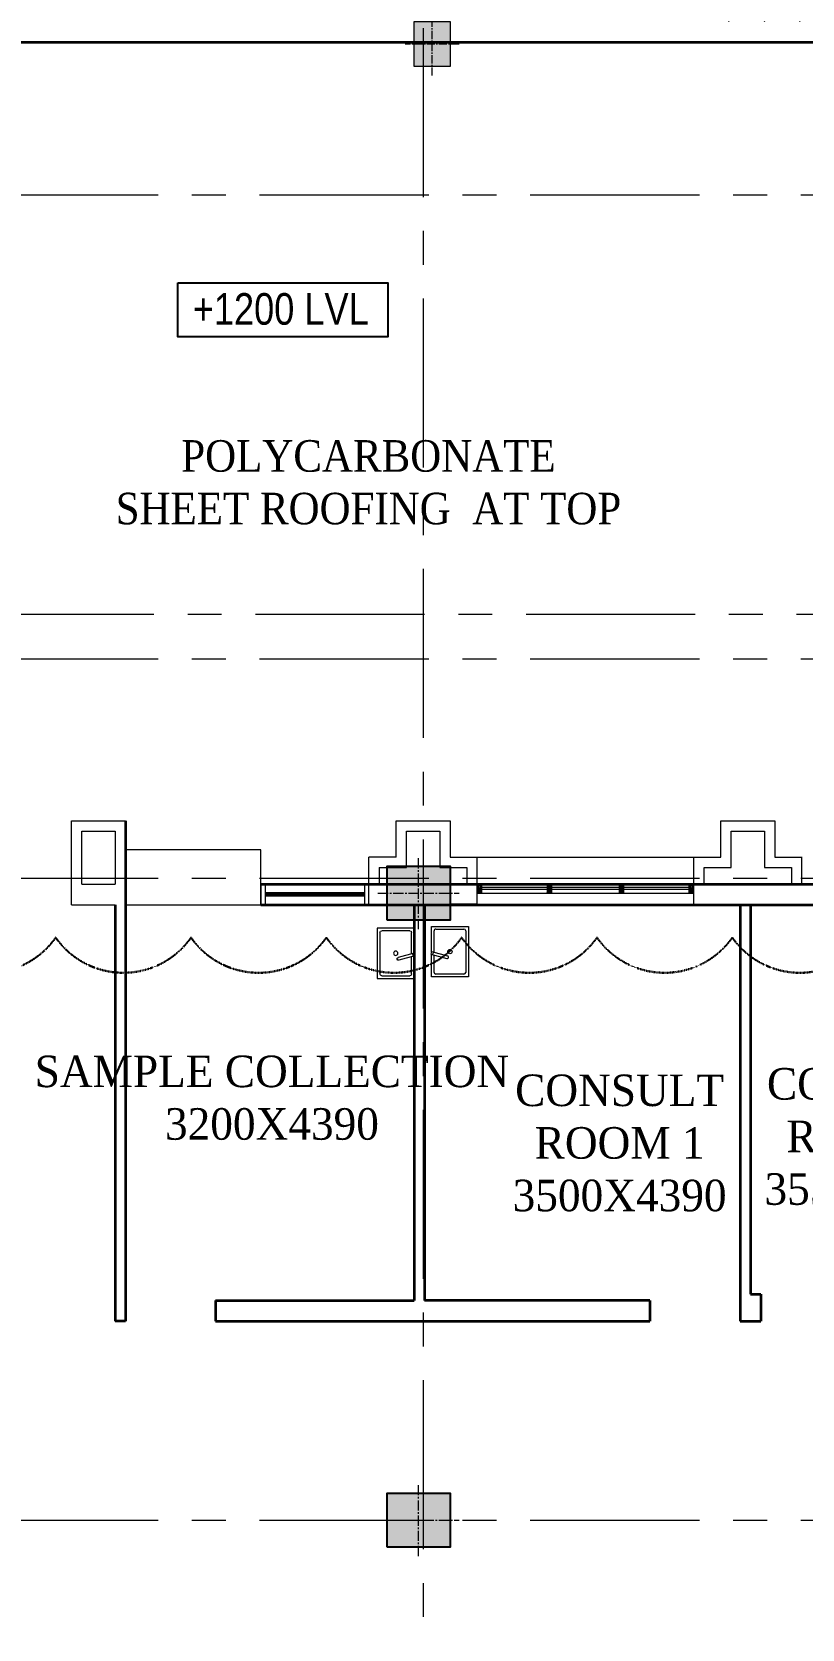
# Model space of a CAD drawing. Header units: inches. Extents: x 1789308 to 1948517, y 1504002 to 1708835.
# Drawn here: x 1900458 to 1902165, y 1665094 to 1668637 of the extents above; entities that cross this region are included whole.
import ezdxf

# ---------------------------------------------------------------- set-up
doc = ezdxf.new("R2010")
doc.units = ezdxf.units.IN
doc.header["$LTSCALE"] = 0.015
doc.header["$MEASUREMENT"] = 0
for name, pattern in [('$DDT_AUDIT_GENERATED_(C)', [0]), ('CENTER', [2, 1.25, -0.25, 0.25, -0.25]), ('CENTER2', [1.125, 0.75, -0.125, 0.125, -0.125]), ('DASHED2', [0.375, 0.25, -0.125])]:
    doc.linetypes.add(name, pattern=pattern)
for name, color, linetype, lineweight in [('AREA', 131, 'Continuous', 15), ('BEAM - STR', 150, 'DASHED2', 30), ('CENTER LINE', 1, 'CENTER2', 18), ('COLUMN - HACTH - STR', 25, '$DDT_AUDIT_GENERATED_(C)', 15), ('COLUMN - STR', 6, 'Continuous', 15), ('ELE', 8, 'Continuous', 13), ('ELE_0.18', 34, 'Continuous', 18), ('GRID - COLUMN - STR', 251, 'CENTER', 15), ('PROPOSED_HOSPITAL_BASUNDHARA$0$equpamiento', 143, 'Continuous', 9), ('SECTION -  LINE - STR', 3, 'Continuous', 20), ('TEXT', 7, 'Continuous', 5), ('wall', 1, 'Continuous', 35), ('WINDOW', 165, 'Continuous', 20), ('WZ-II_WINDOW', 163, 'Continuous', 25)]:
    doc.layers.add(name, color=color, linetype=linetype, lineweight=lineweight)
doc.layers.add('LEVEL 1', color=1, linetype='Continuous')
doc.styles.add('arial', font='ARIALN.TTF')
doc.styles.add('Scale M 100', font='times.ttf', dxfattribs={"width": 0.95, "height": 350})

# ---------------------------------------------------------------- blocks, each defined once
blk = doc.blocks.new('400x500')
at = {"layer": 'COLUMN - HACTH - STR'}
h = blk.add_hatch(color=256, dxfattribs=at)
h.dxf.hatch_style = 1
h.paths.add_polyline_path([(0, 0), (400, 0), (400, -500), (0, -500)])
at = {"layer": 'CENTER LINE', "ltscale": 8000}
for points in [[(200, -600), (200, 100)], [(500, -250), (-100, -250)]]:
    blk.add_lwpolyline(points, dxfattribs=at)
at = {"layer": 'COLUMN - STR'}
blk.add_lwpolyline([(0, 0), (400, 0), (400, -500), (0, -500)], close=True, dxfattribs=at)
blk = doc.blocks.new('COL 600X700')
at = {"layer": 'COLUMN - HACTH - STR', "ltscale": 100}
blk.add_hatch(color=256, dxfattribs=at).paths.add_polyline_path([(600, 0), (0, 0), (0, -700), (600, -700)])
at = {"layer": 'CENTER LINE', "color": 6, "ltscale": 10000}
for points in [[(300, 100), (300, -800)], [(-100, -350), (700, -350)]]:
    blk.add_lwpolyline(points, dxfattribs=at)
at = {"layer": 'COLUMN - STR', "linetype": 'Continuous', "lineweight": -3, "ltscale": 100}
blk.add_lwpolyline([(0, 0), (600, 0), (600, -700), (0, -700)], close=True, dxfattribs=at)
blk = doc.blocks.new('PROPOSED_HOSPITAL_BASUNDHARA$0$PILETA')
at = {"layer": 'PROPOSED_HOSPITAL_BASUNDHARA$0$equpamiento'}
for p, q in [((-0.273, 0.343), (0.137, 0.343)), ((-0.273, -0.217), (-0.273, 0.343)), ((-0.243, -0.167), (-0.243, 0.293)), ((-0.223, 0.313), (0.087, 0.313)), ((0.107, 0.293), (0.107, 0.103)), ((0.137, 0.343), (0.137, 0.095)), ((0.137, 0.063), (-0.041, 0.111)), ((0.144, 0.092), (-0.034, 0.14)), ((0.107, 0.072), (0.107, -0.167)), ((0.119, 0.068), (0.126, 0.097)), ((0.137, 0.063), (0.144, 0.092)), ((0.137, 0.064), (0.137, -0.217)), ((0.137, -0.217), (-0.273, -0.217)), ((0.087, -0.187), (-0.223, -0.187))]:
    blk.add_line(p, q, dxfattribs=at)
blk.add_circle((-0.068, 0.063), 0.0235, dxfattribs=at)
for centre, radius, start, end in [((-0.223, 0.293), 0.02, 90, 180), ((0.087, 0.293), 0.02, 0, 90), ((-0.038, 0.126), 0.015, 75, 255), ((-0.223, -0.167), 0.02, 180, 270), ((0.087, -0.167), 0.02, 270, 0)]:
    blk.add_arc(centre, radius, start, end, dxfattribs=at)
blk = doc.blocks.new('2400 wndw')
at = {"layer": 'WZ-II_WINDOW', "lineweight": 5}
h = blk.add_hatch(dxfattribs=at)
h.set_pattern_fill('ANSI31', color=256, scale=100)
h.set_pattern_definition([(45, (-773.199, 1e-06), (-8.83883476, 8.83883476), [])])
h.paths.add_polyline_path([(-13782, -559981), (-13732, -559981), (-13732, -560081), (-13782, -560081)])
h = blk.add_hatch(dxfattribs=at)
h.set_pattern_fill('ANSI31', color=256, scale=100)
h.paths.add_polyline_path([(-13008, -559981), (-12955, -559981), (-12955, -560081), (-13008, -560081)])
h = blk.add_hatch(dxfattribs=at)
h.set_pattern_fill('ANSI31', color=256, scale=100)
h.set_pattern_definition([(45, (800, 0), (-8.83883476, 8.83883476), [])])
h.paths.add_polyline_path([(-12208, -559981), (-12155, -559981), (-12155, -560081), (-12208, -560081)])
h = blk.add_hatch(dxfattribs=at)
h.set_pattern_fill('ANSI31', color=256, scale=100)
h.set_pattern_definition([(45, (1576.801, -2e-06), (-8.83883476, 8.83883476), [])])
h.paths.add_polyline_path([(-11432, -559981), (-11382, -559981), (-11382, -560081), (-11432, -560081)])
for p, q in [((-13782, -559851), (-13782, -560081)), ((-13782, -559851), (-11382, -559851)), ((-11382, -559851), (-11382, -560081)), ((-13782, -559981), (-11382, -559981)), ((-13782, -559981), (-13782, -560081)), ((-13732, -559981), (-13732, -560081)), ((-13008, -560021), (-13732, -560021)), ((-13008, -560041), (-13732, -560041)), ((-12208, -560021), (-12955, -560021)), ((-12208, -560041), (-12955, -560041)), ((-11432, -560021), (-12155, -560021)), ((-11432, -560041), (-12155, -560041)), ((-11432, -559981), (-11432, -560081)), ((-11382, -559981), (-11382, -560081)), ((-13782, -560081), (-11382, -560081))]:
    blk.add_line(p, q, dxfattribs=at)
for points in [[(-13008, -559981), (-12955, -559981), (-12955, -560081), (-13008, -560081)], [(-12208, -559981), (-12155, -559981), (-12155, -560081), (-12208, -560081)]]:
    blk.add_lwpolyline(points, close=True, dxfattribs=at)
blk = doc.blocks.new('W2b - 1200')
at = {"layer": 'WINDOW', "color": 3}
for p, q in [((-115, 508), (115, 508)), ((-115, -592), (115, -592))]:
    blk.add_line(p, q, dxfattribs=at)
blk.add_lwpolyline([(-115, 558), (-115, -642), (115, -642), (115, 558)], close=True, dxfattribs=at)
at = {"layer": 'WINDOW', "color": 3, "const_width": 50}
blk.add_lwpolyline([(0, -592), (0, 508)], dxfattribs=at)
blk = doc.blocks.new('A$C1CC35E0C')
at = {"layer": 'AREA'}
h = blk.add_hatch(dxfattribs=at)
h.set_pattern_fill('ANSI31', color=8, scale=2222)
h.set_pattern_definition([(45, (-943769.54, 70332.47), (-196.39891, 196.39891), [])])
edge = h.paths.add_edge_path()
edge.add_line((67252.8, -19515), (67252.8, -20056.5))
edge.add_arc((68935.5, -22400), 2885, 90, 125.67897, ccw=False)
edge.add_line((68935.5, -19515), (81301.1, -19515))
edge.add_line((81301.1, -19515), (81301.1, -17515))
edge.add_line((81301.1, -17515), (68935.5, -17515))
edge.add_arc((68935.5, -22400), 4885, 90.00001, 143.80158)
edge.add_line((64993.4, -19515), (67252.8, -19515))
at = {"layer": 'ELE', "color": 2}
for p, q in [((57852.2, -29313.3), (57852.2, -28383.3)), ((57852.2, -28383.3), (58450.5, -28383.3)), ((57967.2, -29083.3), (57967.2, -28498.3)), ((57967.2, -28498.3), (58337.2, -28498.3)), ((58337.2, -28498.3), (58337.2, -29083.3)), ((61450.5, -28784.3), (61150.3, -28784.3)), ((61150.3, -29084.3), (61150.3, -28784.3)), ((62050.5, -28784.3), (64752.2, -28784.3)), ((62350.2, -29084.3), (62350.2, -28784.3)), ((64750.6, -29084.3), (64750.6, -28784.3)), ((65950.6, -29084.3), (65950.6, -28784.3)), ((61265.3, -28899.3), (61265.3, -29083.3)), ((64865.6, -29084.3), (64865.6, -28899.3)), ((57967.2, -29083.3), (58337.2, -29083.3)), ((57852.2, -29313.3), (58335.5, -29313.3))]:
    blk.add_line(p, q, dxfattribs=at)
for points in [[(61265.3, -28899.3), (61565.5, -28899.3), (61565.5, -28498.3), (61935.5, -28498.3), (61935.5, -28899.3), (62235.2, -28899.3), (62235.2, -29084.3)], [(61450.5, -28784.3), (61450.5, -28383.3), (62050.5, -28383.3), (62050.5, -28784.3)], [(64752.2, -28784.3), (65050.9, -28784.3), (65050.9, -28383.3), (65650.9, -28383.3), (65650.9, -28784.3), (65952.2, -28784.3)], [(64865.6, -28899.3), (65165.9, -28899.3), (65165.9, -28498.3), (65535.9, -28498.3), (65535.9, -28899.3), (65835.6, -28899.3), (65835.6, -29084.3)]]:
    blk.add_lwpolyline(points, dxfattribs=at)
at = {"layer": 'ELE_0.18'}
blk.add_lwpolyline([(58450.5, -29313.3), (59950.3, -29313.3), (59950.3, -28702.6), (58450.5, -28702.6)], close=True, dxfattribs=at)
at = {"layer": 'GRID - COLUMN - STR', "ltscale": 100000}
for p, q in [((61750.5, 4412.1), (61750.5, -69399.6)), ((-12062.3, -21439), (88195.3, -21439)), ((-12108.7, -26089), (88195.3, -26089)), ((-12062.3, -26584.6), (88195.3, -26584.6)), ((-12062.3, -29018.7), (88195.3, -29018.7)), ((-12062.3, -36139), (88195.3, -36139))]:
    blk.add_line(p, q, dxfattribs=at)
at = {"layer": 'LEVEL 1', "linetype": 'Continuous'}
blk.add_lwpolyline([(59031.9, -22415.5), (61360.3, -22415.5), (61360.3, -23014.1), (59031.9, -23014.1)], close=True, dxfattribs=at)
at = {"layer": 'wall', "color": 161}
blk.add_line((54250.5, -19745), (67022.8, -19745), dxfattribs=at)
at = {"layer": 'wall'}
for p, q in [((58450.5, -28383.3), (58450.5, -33933.3)), ((59950.3, -29083.3), (68350.6, -29083.3)), ((58335.5, -29313.3), (58335.5, -33933.3)), ((59950.3, -29313.3), (68650.5, -29313.3)), ((61650.5, -29313.3), (61650.5, -33703.3)), ((61765.5, -29313.3), (61765.5, -33703.3)), ((62350.5, -29313.3), (62050.5, -29313.3)), ((64750.5, -29313.3), (65265, -29313.3)), ((65265, -29313.3), (65265, -33933.3)), ((65380, -29313.3), (65380, -33633.3)), ((65380, -29313.3), (65950.5, -29313.3)), ((65380, -33633.3), (65495, -33633.3)), ((65495, -33633.3), (65495, -33933.3)), ((59450.5, -33703.3), (59450.5, -33933.3)), ((59450.5, -33703.3), (61650.5, -33703.3)), ((64265, -33703.3), (61765.5, -33703.3)), ((64265, -33703.3), (64265, -33933.3)), ((58450.5, -33933.3), (58335.5, -33933.3)), ((59450.5, -33933.3), (64265, -33933.3)), ((65265, -33933.3), (65495, -33933.3))]:
    blk.add_line(p, q, dxfattribs=at)
at = {"layer": 'COLUMN - STR'}
blk.add_blockref('400x500', (61650.5, -19515), dxfattribs=at)
at = {"layer": 'COLUMN - STR', "color": 1, "rotation": 90}
for p in [(61350.5, -29484.3), (61350.5, -36439)]:
    blk.add_blockref('COL 600X700', p, dxfattribs=at)
at = {"layer": 'PROPOSED_HOSPITAL_BASUNDHARA$0$equpamiento', "yscale": 1000, "zscale": 1000, "rotation": 180}
for p, xscale in [((61515.5, -29788.1), -1000), ((61979.6, -29770), 1000), ((61979.6, -29770), 1000)]:
    blk.add_blockref('PROPOSED_HOSPITAL_BASUNDHARA$0$PILETA', p, dxfattribs=dict(at, xscale=xscale))
at = {"layer": 'WINDOW', "color": 1, "rotation": 270}
blk.add_blockref('W2b - 1200', (60592.3, -29198.3), dxfattribs=at)
at = {"layer": 'WZ-II_WINDOW', "color": 1, "xscale": -1, "rotation": 180}
blk.add_blockref('2400 wndw', (76132.4, -589164.4), dxfattribs=at)
at = {"layer": 'LEVEL 1', "linetype": 'Continuous', "insert": (59197.1, -22883.5), "char_height": 350, "width": 2361.522, "attachment_point": 7, "style": 'arial'}
blk.add_mtext('+1200 LVL', dxfattribs=at)
at = {"layer": 'TEXT', "char_height": 350, "attachment_point": 1, "style": 'Scale M 100'}
for s, width, insert in [('\\pxqc;{\\W0.9;POLYCARBONATE \\PSHEET ROOFING  AT TOP}', 9308.813, (56490.5, -24159.1)), ('\\pxqc;SAMPLE COLLECTION\\P3200X4390', 5054.43, (57547.9, -30986.2)), ('\\pxqc;CONSULT \\PROOM 2\\P3555X4390', 3325.618, (65057.4, -31124.5))]:
    blk.add_mtext_dynamic_manual_height_columns(s, width=width, gutter_width=625, heights=[0], dxfattribs=dict(at, insert=insert))
at = {"layer": 'TEXT', "insert": (62755.3, -31196.3), "char_height": 350, "width": 2347.355, "attachment_point": 1, "style": 'Scale M 100'}
blk.add_mtext('\\pxqc;CONSULT ROOM 1 3500X4390', dxfattribs=at)

msp = doc.modelspace()

# ---------------------------------------------------------------- linework, layer by layer
at = {"layer": 'BEAM - STR', "color": 2}
msp.add_lwpolyline([(1900294.8, 1669257.9, -0.520567), (1900594.8, 1669257.9, -0.520567), (1900894.8, 1669257.9, -0.520567), (1901194.8, 1669257.9, -0.520567), (1901494.8, 1669257.9, -0.520567), (1901794.8, 1669257.9, -0.520567), (1902094.8, 1669257.9, -0.520567), (1902387.8, 1669250.9, -0.520567), (1902387.8, 1668950.9, -0.520567), (1902387.8, 1668650.9, -0.520567), (1902387.8, 1668350.9, -0.520567), (1902387.8, 1668050.9, -0.520567), (1902387.8, 1667750.9, -0.520567), (1902387.8, 1667450.9, -0.520567), (1902387.8, 1667150.9, -0.520567), (1902387.8, 1666850.9, -0.520567), (1902310.8, 1666627.9, -0.520567), (1902010.8, 1666627.9, -0.520567), (1901710.8, 1666627.9, -0.520567), (1901410.8, 1666627.9, -0.520567), (1901110.8, 1666627.9, -0.520567), (1900810.8, 1666627.9, -0.520567), (1900510.8, 1666627.9, -0.520567), (1900210.8, 1666627.9, -0.520567)], format="xyb", dxfattribs=at)

# ---------------------------------------------------------------- block references
at = {"layer": 'SECTION -  LINE - STR', "xscale": 0.2, "yscale": 0.2, "zscale": 0.2}
msp.add_blockref('A$C1CC35E0C', (1888975.2, 1672563.4), dxfattribs=at)

doc.saveas('drawing.dxf')
